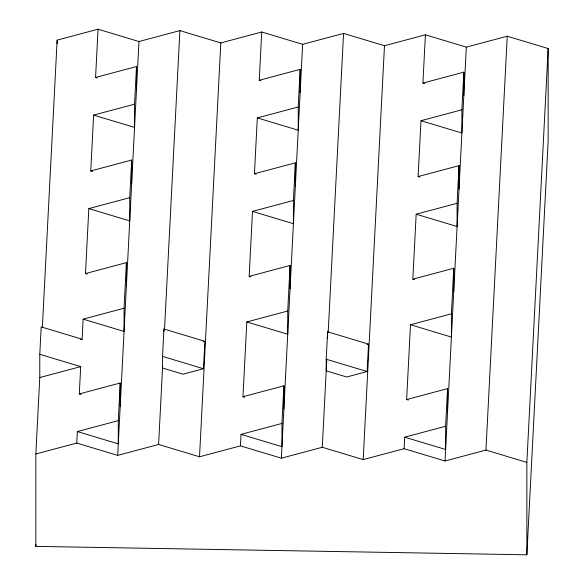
<?xml version="1.0" encoding="UTF-8"?>
<svg xmlns="http://www.w3.org/2000/svg" width="584" height="584" viewBox="0 0 584 584"><rect width="100%" height="100%" fill="white"/><g stroke="black" fill="none" stroke-linecap="round" stroke-linejoin="round"><path stroke-width="0.88" d="M39.778 354.298L41.187 326.894L82.103 339.216L83.14 319.127L124.056 308.213L126.4 262.654L85.483 273.567L88.826 208.583L129.743 197.669L131.677 160.038L90.761 170.959L93.637 115.092L134.554 104.178L136.488 66.547L95.572 77.468L98.054 29.2L138.97 41.522L179.894 30.602L220.81 42.924L261.727 32.003L302.643 44.326L343.567 33.412L384.484 45.727L425.4 34.814L466.317 47.136L507.233 36.215L548.157 48.538L548.157 140.934L526.863 554.8L35.843 546.383L35.843 453.98L39.778 377.541L39.778 354.298L80.694 366.621L79.293 393.93L81.03 394.456M42.355 327.405L57.137 40.121L98.054 29.2M35.843 546.383L35.938 544.558M35.843 453.98L76.767 443.066L77.358 431.554L118.275 420.641L120.209 383.009L79.293 393.93M76.767 443.066L117.683 455.389L138.97 41.522M162.535 356.408L163.943 329.004L204.86 341.319L203.451 368.73L182.989 374.183L162.535 368.022L162.535 356.408L203.451 368.73M117.683 455.389L158.6 444.468L162.622 366.256M164.505 329.712L179.894 30.602M158.6 444.468L199.516 456.79L220.81 42.924M199.516 456.79L240.433 445.869L241.031 434.365L281.948 423.444L283.882 385.82L242.966 396.733L246.813 321.937L287.729 311.017L290.073 265.457L249.156 276.378L252.5 211.393L293.416 200.473L295.351 162.848L254.434 173.762L257.31 117.902L298.227 106.982L300.161 69.357L259.245 80.271L261.727 32.003M240.433 445.869L281.357 458.192L302.643 44.326M326.208 359.211L327.617 331.807L368.533 344.129L367.124 371.534L346.662 376.994L326.208 370.833L326.208 359.211L367.124 371.534M281.357 458.192L322.273 447.278L326.748 360.226M328.179 332.515L343.567 33.412M322.273 447.278L363.19 459.593L384.484 45.727M363.19 459.593L404.106 448.68L404.705 437.168L445.621 426.254L447.556 388.623L406.639 399.544L410.486 324.74L451.403 313.827L453.746 268.268L412.83 279.181L416.173 214.197L457.089 203.283L459.024 165.652L418.108 176.572L420.984 120.705L461.9 109.792L463.835 72.16L422.918 83.081L425.4 34.814M404.106 448.68L445.03 461.002L466.317 47.136M445.03 461.002L485.946 450.081L507.233 36.215M526.863 554.8L526.863 462.404L548.157 48.538M80.366 339.684L82.103 339.216M39.778 377.541L80.694 366.621M203.159 341.779L204.86 341.319M366.825 344.582L368.533 344.129M422.918 83.081L424.656 83.6M420.984 120.705L461.9 133.028L461.9 109.792M259.245 80.271L260.982 80.796M257.31 117.902L298.227 130.225L298.227 106.982M95.572 77.468L97.316 77.986M418.108 176.572L419.852 177.091M93.637 115.092L134.554 127.414L134.554 104.178M416.173 214.197L457.089 226.519L457.089 203.283M254.434 173.762L256.179 174.287M252.5 211.393L293.416 223.716L293.416 200.473M90.761 170.959L92.506 171.484M412.83 279.181L414.567 279.707M88.826 208.583L129.743 220.905L129.743 197.669M410.486 324.74L451.403 337.063L451.403 313.827M249.156 276.378L250.894 276.904M246.813 321.937L287.729 334.252L287.729 311.017M85.483 273.567L87.228 274.093M406.639 399.544L408.377 400.062M83.14 319.127L124.056 331.449L124.056 308.213M485.946 450.081L526.863 462.404M404.705 437.168L445.621 449.49L445.621 426.254M242.966 396.733L244.703 397.259M241.031 434.365L281.948 446.687L281.948 423.444M77.358 431.554L118.275 443.876L118.275 420.641M463.835 72.16L463.835 95.396M459.024 165.652L459.024 188.887M453.746 268.268L453.746 291.504M447.556 388.623L447.556 411.859M327.617 331.807L327.617 338.063M300.161 69.357L300.161 92.593M295.351 162.848L295.351 186.084M290.073 265.457L290.073 288.7M283.882 385.82L283.882 409.055M163.943 329.004L163.943 331.683M136.488 66.547L136.488 89.783M131.677 160.038L131.677 183.274M126.4 262.654L126.4 285.89M120.209 383.009L120.209 406.245M57.137 40.121L57.137 43.742"/></g></svg>
